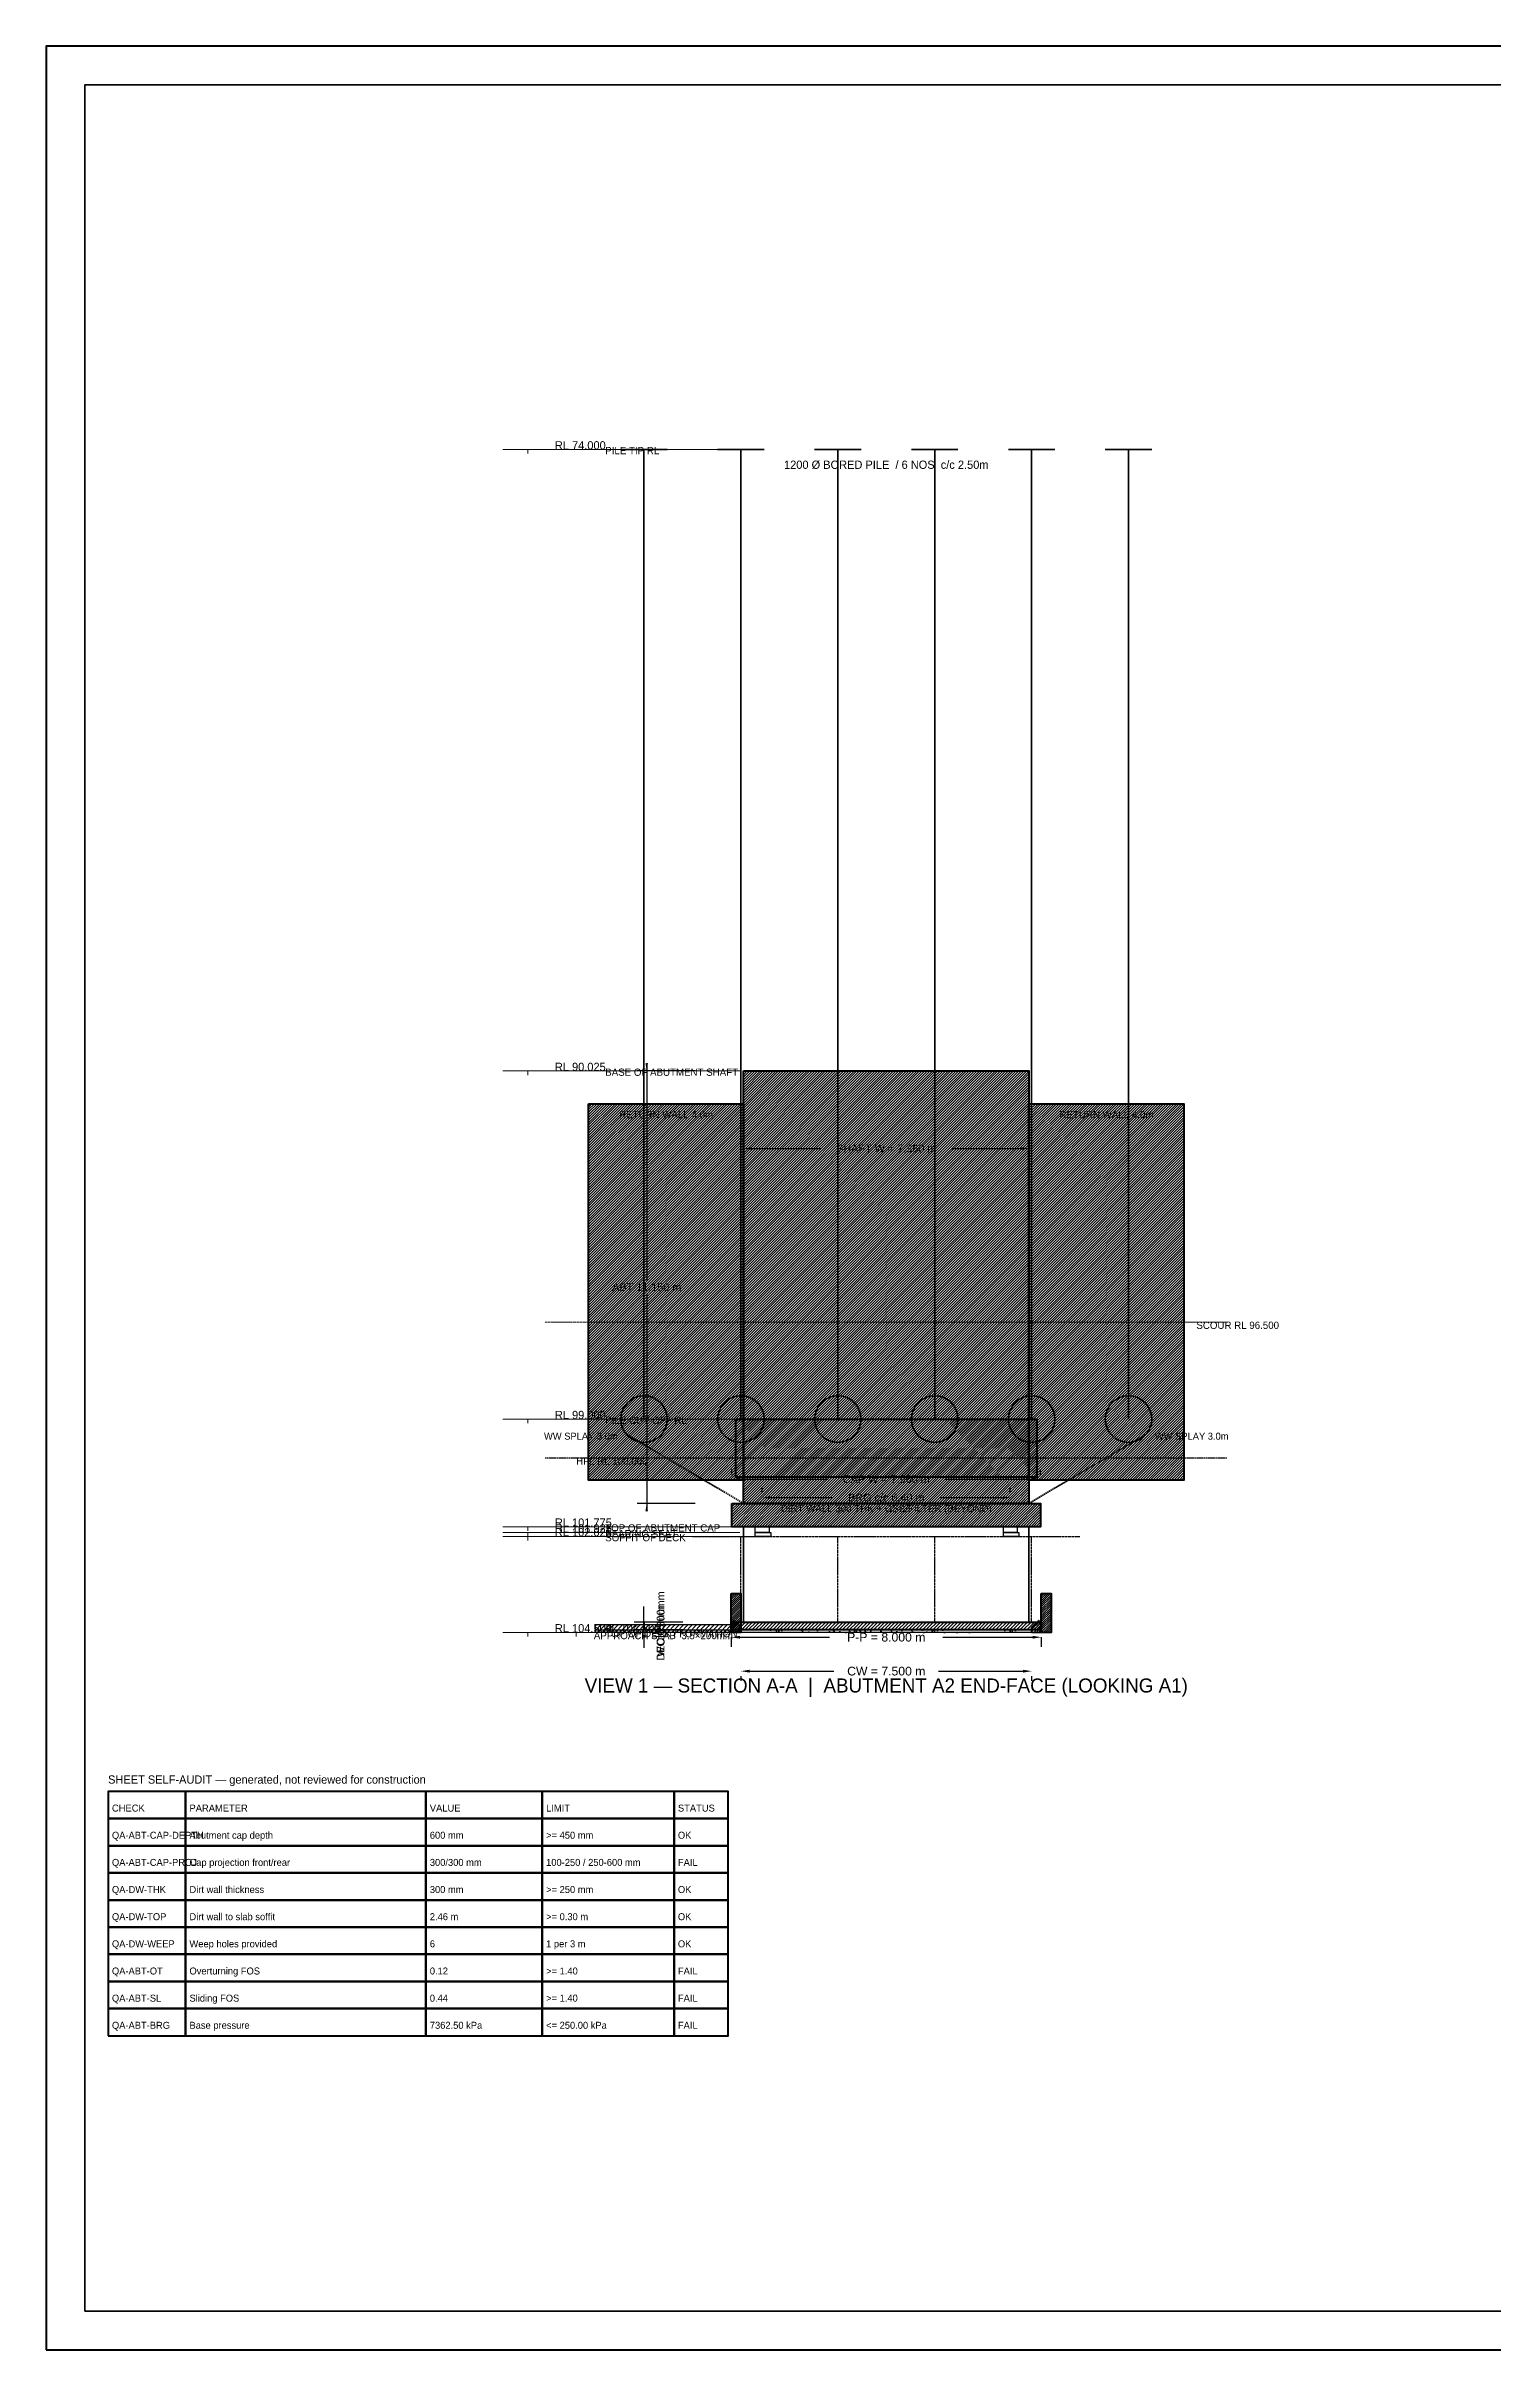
# Model space of a CAD drawing. Header units: metres. Extents: x 0 to 841, y 0 to 594.
# Drawn here: x 0 to 374, y 0 to 594 of the extents above; entities that cross this region are included whole.
import ezdxf
from ezdxf.enums import TextEntityAlignment as Align

# ---------------------------------------------------------------- set-up
doc = ezdxf.new("R2010")
doc.units = ezdxf.units.M
for name, pattern in [('DASHED', [0.5, 0.375, -0.125]), ('DASHED2', [0.25, 0.1875, -0.0625]), ('HIDDEN', [0.25, 0.1875, -0.0625])]:
    doc.linetypes.add(name, pattern=pattern)
for name, color, linetype, lineweight in [('BORDER-INNER', 7, 'Continuous', 35), ('BORDER-OUTER', 7, 'Continuous', 70), ('CIVIL-HFL', 5, 'DASHED', 25), ('CIVIL-ROAD', 7, 'Continuous', 25), ('CIVIL-SCOUR', 1, 'DASHED2', 18), ('DIM-LEVEL', 3, 'Continuous', 18), ('DIM-LINEAR', 3, 'Continuous', 18), ('FOUND-CAP', 2, 'Continuous', 35), ('FOUND-PILE', 4, 'Continuous', 35), ('STRUC-HATCHING', 8, 'Continuous', 18), ('STRUC-HIDDEN', 8, 'HIDDEN', 25), ('SUB-ABUT', 3, 'Continuous', 35), ('SUB-BEARING', 5, 'Continuous', 25), ('SUB-DIRT-WALL', 3, 'Continuous', 35), ('SUPER-DECK', 2, 'Continuous', 50), ('SUPER-KERB', 7, 'Continuous', 25), ('SUPER-PARAPET', 2, 'Continuous', 35), ('SUPER-WEARING', 8, 'Continuous', 25), ('TEXT-GENERAL', 7, 'Continuous', 18), ('TEXT-HEADER', 7, 'Continuous', 25), ('TEXT-LEVEL', 5, 'Continuous', 18), ('TEXT-SPEC', 7, 'Continuous', 13), ('TITLEBLK-BOX', 7, 'Continuous', 50)]:
    doc.layers.add(name, color=color, linetype=linetype, lineweight=lineweight)
doc.styles.add('BRIDGE_STD', font='Arial.ttf')
doc.dimstyles.new('pmb100', dxfattribs={"dimtxt": 2.5, "dimasz": 0.9375, "dimexe": 2.5, "dimexo": 2.5, "dimtad": 0, "dimtih": 1, "dimdec": 0, "dimtxsty": 'BRIDGE_STD', "dimcen": 2.5, "dimazin": 3, "dimtfac": 1, "dimtmove": 0, "dimatfit": 3})

msp = doc.modelspace()

# ---------------------------------------------------------------- hatches: boundary and pattern name
at = {"layer": 'STRUC-HATCHING'}
h = msp.add_hatch(dxfattribs=at)
h.set_pattern_fill('ANSI31', scale=0.15)
h.paths.add_polyline_path([(179.95, 329.75), (253.55, 329.75), (253.55, 218.25), (179.95, 218.25)])
h = msp.add_hatch(dxfattribs=at)
h.set_pattern_fill('ANSI31', scale=0.15)
h.paths.add_polyline_path([(139.95, 321.31), (179.95, 321.31), (179.95, 224.25), (139.95, 224.25)])
h = msp.add_hatch(dxfattribs=at)
h.set_pattern_fill('ANSI31', scale=0.15)
h.paths.add_polyline_path([(253.55, 321.31), (293.55, 321.31), (293.55, 224.25), (253.55, 224.25)])
h = msp.add_hatch(dxfattribs=at)
h.set_pattern_fill('ANSI31', scale=0.15)
h.paths.add_polyline_path([(177.95, 240), (255.55, 240), (255.55, 225), (177.95, 225)])
h = msp.add_hatch(dxfattribs=at)
h.set_pattern_fill('ANSI31', scale=0.15)
h.paths.add_polyline_path([(176.95, 218.25), (256.55, 218.25), (256.55, 212.25), (176.95, 212.25)])
h = msp.add_hatch(dxfattribs=at)
h.set_pattern_fill('ANSI31', scale=0.12)
h.paths.add_polyline_path([(176.75, 195), (179.25, 195), (179.25, 185), (176.75, 185)])
h = msp.add_hatch(dxfattribs=at)
h.set_pattern_fill('ANSI31', scale=0.12)
h.paths.add_polyline_path([(256.75, 195), (259.25, 195), (259.25, 185), (256.75, 185)])
h = msp.add_hatch(dxfattribs=at)
h.set_pattern_fill('ANSI31', scale=0.25)
h.paths.add_polyline_path([(141.75, 187), (176.75, 187), (176.75, 185), (141.75, 185)])
h = msp.add_hatch(dxfattribs=at)
h.set_pattern_fill('ANSI31', scale=0.14)
h.paths.add_polyline_path([(179.25, 185), (176.75, 185), (176.75, 187.2), (177.5, 188.08), (179.25, 186.32)])
h = msp.add_hatch(dxfattribs=at)
h.set_pattern_fill('ANSI31', scale=0.2)
h.paths.add_polyline_path([(176.75, 187.65), (256.75, 187.65), (256.75, 185.65), (176.75, 185.65)])
h = msp.add_hatch(dxfattribs=at)
h.set_pattern_fill('ANSI31', scale=0.14)
h.paths.add_polyline_path([(254.25, 185), (256.75, 185), (256.75, 187.2), (256, 188.08), (254.25, 186.32)])
at = {"layer": 'SUPER-WEARING'}
h = msp.add_hatch(dxfattribs=at)
h.set_pattern_fill('AR-SAND', scale=0.04)
h.paths.add_polyline_path([(141.75, 185.65), (176.75, 185.65), (176.75, 185), (141.75, 185)])
h = msp.add_hatch(dxfattribs=at)
h.set_pattern_fill('AR-SAND', scale=0.04)
h.paths.add_polyline_path([(179.25, 185.65), (254.25, 185.65), (254.25, 185), (179.25, 185)])

# ---------------------------------------------------------------- linework, layer by layer
at = {"layer": 'BORDER-INNER'}
msp.add_lwpolyline([(10, 10), (831, 10), (831, 584), (10, 584), (10, 10)], dxfattribs=at)
at = {"layer": 'BORDER-OUTER'}
msp.add_lwpolyline([(0, 0), (841, 0), (841, 594), (0, 594), (0, 0)], dxfattribs=at)
at = {"layer": 'CIVIL-HFL', "color": 5, "linetype": 'DASHED'}
msp.add_line((128.75, 230), (304.75, 230), dxfattribs=at)
at = {"layer": 'CIVIL-ROAD', "lineweight": 25}
msp.add_lwpolyline([(141.75, 187), (176.75, 187), (176.75, 185), (141.75, 185), (141.75, 187)], dxfattribs=at)
at = {"layer": 'CIVIL-SCOUR', "color": 1, "linetype": 'DASHED2'}
msp.add_line((128.75, 265), (304.75, 265), dxfattribs=at)
at = {"layer": 'DIM-LEVEL'}
for p, q in [((117.875, 490), (130.625, 490)), ((124.25, 490), (124.25, 488.938)), ((117.875, 329.75), (130.625, 329.75)), ((124.25, 329.75), (124.25, 328.687)), ((117.875, 240), (130.625, 240)), ((124.25, 240), (124.25, 238.937)), ((117.875, 212.25), (130.625, 212.25)), ((117.875, 210.75), (130.625, 210.75)), ((117.875, 209.75), (130.625, 209.75)), ((124.25, 212.25), (124.25, 211.187)), ((124.25, 210.75), (124.25, 209.687)), ((124.25, 209.75), (124.25, 208.687)), ((117.875, 185), (130.625, 185)), ((124.25, 185), (124.25, 183.937)), ((130.375, 185), (143.125, 185)), ((136.75, 185), (136.75, 183.937))]:
    msp.add_line(p, q, dxfattribs=at)
at = {"layer": 'DIM-LEVEL', "color": 5}
for p, q in [((124.25, 490), (178.95, 490)), ((124.25, 329.75), (178.95, 329.75)), ((124.25, 240), (178.95, 240)), ((124.25, 212.25), (178.95, 212.25)), ((124.25, 210.75), (178.95, 210.75)), ((124.25, 209.75), (178.95, 209.75)), ((124.25, 185), (178.95, 185))]:
    msp.add_line(p, q, dxfattribs=at)
at = {"layer": 'FOUND-CAP', "lineweight": 40}
msp.add_lwpolyline([(177.95, 240), (255.55, 240), (255.55, 225), (177.95, 225), (177.95, 240)], dxfattribs=at)
at = {"layer": 'FOUND-PILE', "color": 4, "lineweight": 35}
for p, q in [((148.25, 490), (160.25, 490)), ((154.25, 240), (154.25, 490)), ((173.25, 490), (185.25, 490)), ((179.25, 240), (179.25, 490)), ((198.25, 490), (210.25, 490)), ((204.25, 240), (204.25, 490)), ((223.25, 490), (235.25, 490)), ((229.25, 240), (229.25, 490)), ((248.25, 490), (260.25, 490)), ((254.25, 240), (254.25, 490)), ((273.25, 490), (285.25, 490)), ((279.25, 240), (279.25, 490))]:
    msp.add_line(p, q, dxfattribs=at)
at = {"layer": 'FOUND-PILE', "color": 4}
for centre in [(154.25, 240), (179.25, 240), (204.25, 240), (229.25, 240), (254.25, 240), (279.25, 240)]:
    msp.add_circle(centre, 6, dxfattribs=at)
at = {"layer": 'STRUC-HIDDEN', "color": 8, "linetype": 'HIDDEN'}
for p, q in [((166.75, 209.75), (266.75, 209.75)), ((179.25, 187.65), (179.25, 209.75)), ((204.25, 187.65), (204.25, 209.75)), ((229.25, 187.65), (229.25, 209.75)), ((254.25, 187.65), (254.25, 209.75))]:
    msp.add_line(p, q, dxfattribs=at)
at = {"layer": 'SUB-ABUT', "color": 3, "linetype": 'DASHED'}
for p, q in [((179.95, 218.25), (149.95, 235.937)), ((253.55, 218.25), (283.55, 235.937))]:
    msp.add_line(p, q, dxfattribs=at)
at = {"layer": 'SUB-ABUT', "lineweight": 50}
for points in [[(179.95, 329.75), (253.55, 329.75), (253.55, 218.25), (179.95, 218.25), (179.95, 329.75)], [(176.95, 218.25), (256.55, 218.25), (256.55, 212.25), (176.95, 212.25), (176.95, 218.25)]]:
    msp.add_lwpolyline(points, dxfattribs=at)
at = {"layer": 'SUB-ABUT', "lineweight": 40}
for points in [[(139.95, 321.31), (179.95, 321.31), (179.95, 224.25), (139.95, 224.25), (139.95, 321.31)], [(253.55, 321.31), (293.55, 321.31), (293.55, 224.25), (253.55, 224.25), (253.55, 321.31)]]:
    msp.add_lwpolyline(points, dxfattribs=at)
at = {"layer": 'SUB-ABUT', "lineweight": 30}
for points in [[(182.95, 212.25), (186.55, 212.25), (186.55, 210.75), (182.95, 210.75), (182.95, 212.25)], [(246.95, 212.25), (250.55, 212.25), (250.55, 210.75), (246.95, 210.75), (246.95, 212.25)]]:
    msp.add_lwpolyline(points, dxfattribs=at)
at = {"layer": 'SUB-BEARING', "lineweight": 30}
for points in [[(182.95, 210.75), (186.95, 210.75), (186.95, 209.75), (182.95, 209.75), (182.95, 210.75)], [(246.95, 210.75), (250.95, 210.75), (250.95, 209.75), (246.95, 209.75), (246.95, 210.75)]]:
    msp.add_lwpolyline(points, dxfattribs=at)
at = {"layer": 'SUB-DIRT-WALL', "lineweight": 35}
msp.add_lwpolyline([(179.95, 187.65), (253.55, 187.65), (253.55, 212.25), (179.95, 212.25), (179.95, 187.65)], dxfattribs=at)
at = {"layer": 'SUPER-DECK', "lineweight": 50}
msp.add_lwpolyline([(176.75, 187.65), (256.75, 187.65), (256.75, 185.65), (176.75, 185.65), (176.75, 187.65)], dxfattribs=at)
at = {"layer": 'SUPER-KERB', "lineweight": 35}
for points in [[(179.25, 185), (176.75, 185), (176.75, 187.2), (177.5, 188.08), (179.25, 186.32), (179.25, 185)], [(254.25, 185), (256.75, 185), (256.75, 187.2), (256, 188.08), (254.25, 186.32), (254.25, 185)]]:
    msp.add_lwpolyline(points, dxfattribs=at)
at = {"layer": 'SUPER-PARAPET', "lineweight": 40}
for points in [[(176.75, 195), (179.25, 195), (179.25, 185), (176.75, 185), (176.75, 195)], [(256.75, 195), (259.25, 195), (259.25, 185), (256.75, 185), (256.75, 195)]]:
    msp.add_lwpolyline(points, dxfattribs=at)
at = {"layer": 'SUPER-WEARING'}
for points in [[(141.75, 185.65), (176.75, 185.65), (176.75, 185), (141.75, 185), (141.75, 185.65)], [(179.25, 185.65), (254.25, 185.65), (254.25, 185), (179.25, 185), (179.25, 185.65)]]:
    msp.add_lwpolyline(points, dxfattribs=at)
at = {"layer": 'TITLEBLK-BOX'}
for points in [[(16, 137), (36, 137), (36, 144), (16, 144), (16, 137)], [(36, 137), (98, 137), (98, 144), (36, 144), (36, 137)], [(98, 137), (128, 137), (128, 144), (98, 144), (98, 137)], [(128, 137), (162, 137), (162, 144), (128, 144), (128, 137)], [(162, 137), (176, 137), (176, 144), (162, 144), (162, 137)], [(16, 130), (36, 130), (36, 137), (16, 137), (16, 130)], [(36, 130), (98, 130), (98, 137), (36, 137), (36, 130)], [(98, 130), (128, 130), (128, 137), (98, 137), (98, 130)], [(128, 130), (162, 130), (162, 137), (128, 137), (128, 130)], [(162, 130), (176, 130), (176, 137), (162, 137), (162, 130)], [(16, 123), (36, 123), (36, 130), (16, 130), (16, 123)], [(36, 123), (98, 123), (98, 130), (36, 130), (36, 123)], [(98, 123), (128, 123), (128, 130), (98, 130), (98, 123)], [(128, 123), (162, 123), (162, 130), (128, 130), (128, 123)], [(162, 123), (176, 123), (176, 130), (162, 130), (162, 123)], [(16, 116), (36, 116), (36, 123), (16, 123), (16, 116)], [(36, 116), (98, 116), (98, 123), (36, 123), (36, 116)], [(98, 116), (128, 116), (128, 123), (98, 123), (98, 116)], [(128, 116), (162, 116), (162, 123), (128, 123), (128, 116)], [(162, 116), (176, 116), (176, 123), (162, 123), (162, 116)], [(16, 109), (36, 109), (36, 116), (16, 116), (16, 109)], [(36, 109), (98, 109), (98, 116), (36, 116), (36, 109)], [(98, 109), (128, 109), (128, 116), (98, 116), (98, 109)], [(128, 109), (162, 109), (162, 116), (128, 116), (128, 109)], [(162, 109), (176, 109), (176, 116), (162, 116), (162, 109)], [(16, 102), (36, 102), (36, 109), (16, 109), (16, 102)], [(36, 102), (98, 102), (98, 109), (36, 109), (36, 102)], [(98, 102), (128, 102), (128, 109), (98, 109), (98, 102)], [(128, 102), (162, 102), (162, 109), (128, 109), (128, 102)], [(162, 102), (176, 102), (176, 109), (162, 109), (162, 102)], [(16, 95), (36, 95), (36, 102), (16, 102), (16, 95)], [(36, 95), (98, 95), (98, 102), (36, 102), (36, 95)], [(98, 95), (128, 95), (128, 102), (98, 102), (98, 95)], [(128, 95), (162, 95), (162, 102), (128, 102), (128, 95)], [(162, 95), (176, 95), (176, 102), (162, 102), (162, 95)], [(16, 88), (36, 88), (36, 95), (16, 95), (16, 88)], [(36, 88), (98, 88), (98, 95), (36, 95), (36, 88)], [(98, 88), (128, 88), (128, 95), (98, 95), (98, 88)], [(128, 88), (162, 88), (162, 95), (128, 95), (128, 88)], [(162, 88), (176, 88), (176, 95), (162, 95), (162, 88)], [(16, 81), (36, 81), (36, 88), (16, 88), (16, 81)], [(36, 81), (98, 81), (98, 88), (36, 88), (36, 81)], [(98, 81), (128, 81), (128, 88), (98, 88), (98, 81)], [(128, 81), (162, 81), (162, 88), (128, 88), (128, 81)], [(162, 81), (176, 81), (176, 88), (162, 88), (162, 81)]]:
    msp.add_lwpolyline(points, dxfattribs=at)

# ---------------------------------------------------------------- texts
at = {"layer": 'CIVIL-HFL', "color": 5}
msp.add_text('HFL RL 100.000', height=1.875, dxfattribs=at).set_placement((136.75, 228.25))
at = {"layer": 'CIVIL-SCOUR', "color": 1}
msp.add_text('SCOUR RL 96.500', height=1.875, dxfattribs=at).set_placement((296.75, 263.25))
at = {"layer": 'TEXT-GENERAL'}
for s, height, p in [('1200 Ø BORED PILE  / 6 NOS  c/c 2.50m', 2.125, (216.75, 485)), ('APPROACH SLAB  3.5×200mm', 1.875, (159.25, 183.25))]:
    msp.add_text(s, height=height, dxfattribs=at).set_placement(p, align=Align.CENTER)
at = {"layer": 'TEXT-GENERAL', "color": 3}
for p in [(159.95, 317.56), (273.55, 317.56)]:
    msp.add_text('RETURN WALL 4.0m', height=1.875, dxfattribs=at).set_placement(p, align=Align.CENTER)
at = {"layer": 'TEXT-HEADER'}
msp.add_text('VIEW 1 — SECTION A-A  |  ABUTMENT A2 END-FACE (LOOKING A1)', height=3.625, dxfattribs=at).set_placement((216.75, 169.5), align=Align.CENTER)
for s, height, p in [('SHEET SELF-AUDIT — generated, not reviewed for construction', 2.125, (16, 146)), ('CHECK', 1.8062, (17, 138.8)), ('PARAMETER', 1.8062, (37, 138.8)), ('VALUE', 1.8062, (99, 138.8)), ('LIMIT', 1.8062, (129, 138.8)), ('STATUS', 1.8062, (163, 138.8))]:
    msp.add_text(s, height=height, dxfattribs=at).set_placement(p)
at = {"layer": 'TEXT-LEVEL'}
for s, height, p in [('RL 74.000', 2.125, (131.262, 490)), ('PILE TIP RL', 1.875, (144.25, 488.75)), ('RL 90.025', 2.125, (131.262, 329.75)), ('BASE OF ABUTMENT SHAFT', 1.875, (144.25, 328.5)), ('RL 99.000', 2.125, (131.262, 240)), ('PILE CUT-OFF RL', 1.875, (144.25, 238.75)), ('RL 101.775', 2.125, (131.262, 212.25)), ('RL 101.925', 2.125, (131.262, 210.75)), ('RL 102.025', 2.125, (131.262, 209.75)), ('TOP OF ABUTMENT CAP', 1.875, (144.25, 211)), ('SOFFIT OF DECK', 1.875, (144.25, 208.5)), ('BEARING SEAT', 1.875, (144.25, 209.5)), ('RL 104.500', 2.125, (131.262, 185)), ('RL 104.500', 2.125, (143.762, 185)), ('TOP OF DECK / FORMATION', 1.875, (144.25, 183.75))]:
    msp.add_text(s, height=height, dxfattribs=at).set_placement(p)
at = {"layer": 'TEXT-SPEC', "color": 3}
msp.add_text('WW SPLAY 3.0m', height=1.8, dxfattribs=at).set_placement((147.45, 234.687), align=Align.RIGHT)
for s, p in [('WW SPLAY 3.0m', (286.05, 234.687)), ('QA-ABT-CAP-DEPTH', (17, 131.8)), ('Abutment cap depth', (37, 131.8)), ('600 mm', (99, 131.8)), ('>= 450 mm', (129, 131.8)), ('OK', (163, 131.8)), ('QA-DW-THK', (17, 117.8)), ('Dirt wall thickness', (37, 117.8)), ('300 mm', (99, 117.8)), ('>= 250 mm', (129, 117.8)), ('OK', (163, 117.8)), ('QA-DW-TOP', (17, 110.8)), ('Dirt wall to slab soffit', (37, 110.8)), ('2.46 m', (99, 110.8)), ('>= 0.30 m', (129, 110.8)), ('OK', (163, 110.8)), ('QA-DW-WEEP', (17, 103.8)), ('Weep holes provided', (37, 103.8)), ('6', (99, 103.8)), ('1 per 3 m', (129, 103.8)), ('OK', (163, 103.8))]:
    msp.add_text(s, height=1.8, dxfattribs=at).set_placement(p)
msp.add_text('DIRT WALL 300 THK + GSB/FILTER (BEYOND)', height=1.875, dxfattribs=at).set_placement((216.75, 216), align=Align.CENTER)
at = {"layer": 'TEXT-SPEC', "color": 1}
for s, p in [('QA-ABT-CAP-PROJ', (17, 124.8)), ('Cap projection front/rear', (37, 124.8)), ('300/300 mm', (99, 124.8)), ('100-250 / 250-600 mm', (129, 124.8)), ('FAIL', (163, 124.8)), ('QA-ABT-OT', (17, 96.8)), ('Overturning FOS', (37, 96.8)), ('0.12', (99, 96.8)), ('>= 1.40', (129, 96.8)), ('FAIL', (163, 96.8)), ('QA-ABT-SL', (17, 89.8)), ('Sliding FOS', (37, 89.8)), ('0.44', (99, 89.8)), ('>= 1.40', (129, 89.8)), ('FAIL', (163, 89.8)), ('QA-ABT-BRG', (17, 82.8)), ('Base pressure', (37, 82.8)), ('7362.50 kPa', (99, 82.8)), ('<= 250.00 kPa', (129, 82.8)), ('FAIL', (163, 82.8))]:
    msp.add_text(s, height=1.8, dxfattribs=at).set_placement(p)

# ---------------------------------------------------------------- dimensions: what is measured, and where the dimension line sits
at = {"layer": 'DIM-LINEAR'}
for base, p1, p2, text in [((154.95, 329.75), (169.95, 329.75), (169.95, 218.25), 'ABT 11.150 m'), ((154.25, 187.65), (166.75, 187.65), (166.75, 185.65), 'DECK 200mm'), ((154.25, 185.65), (166.75, 185.65), (166.75, 185), 'WC 65mm')]:
    msp.add_linear_dim(base=base, p1=p1, p2=p2, angle=90, text=text, dimstyle='pmb100', override={"dimtxt": 2, "dimasz": 2, "dimgap": 0.8, "dimclrt": 3}, dxfattribs=at).render()
for base, p1, p2, text, override in [((179.95, 309.75), (179.95, 324.75), (253.55, 324.75), 'SHAFT W = 7.360 m', {"dimtxt": 2, "dimasz": 2, "dimgap": 0.8, "dimclrt": 3}), ((176.95, 224.5), (176.95, 223.25), (256.55, 223.25), 'CAP W = 7.960 m', {"dimtxt": 2, "dimasz": 2, "dimgap": 0.8, "dimclrt": 3}), ((184.75, 219.75), (184.75, 218.5), (248.75, 218.5), 'BRG c/c 6.40 m', {"dimtxt": 2, "dimasz": 2, "dimgap": 0.8, "dimclrt": 3}), ((176.75, 183.75), (176.75, 186.25), (256.75, 186.25), 'P-P = 8.000 m', {"dimtxt": 2.25, "dimasz": 2.25, "dimgap": 0.9, "dimclrt": 3}), ((179.25, 175), (179.25, 176.25), (254.25, 176.25), 'CW = 7.500 m', {"dimtxt": 2.25, "dimasz": 2.25, "dimgap": 0.9, "dimclrt": 3})]:
    msp.add_linear_dim(base=base, p1=p1, p2=p2, text=text, dimstyle='pmb100', override=override, dxfattribs=at).render()

doc.saveas('drawing.dxf')
